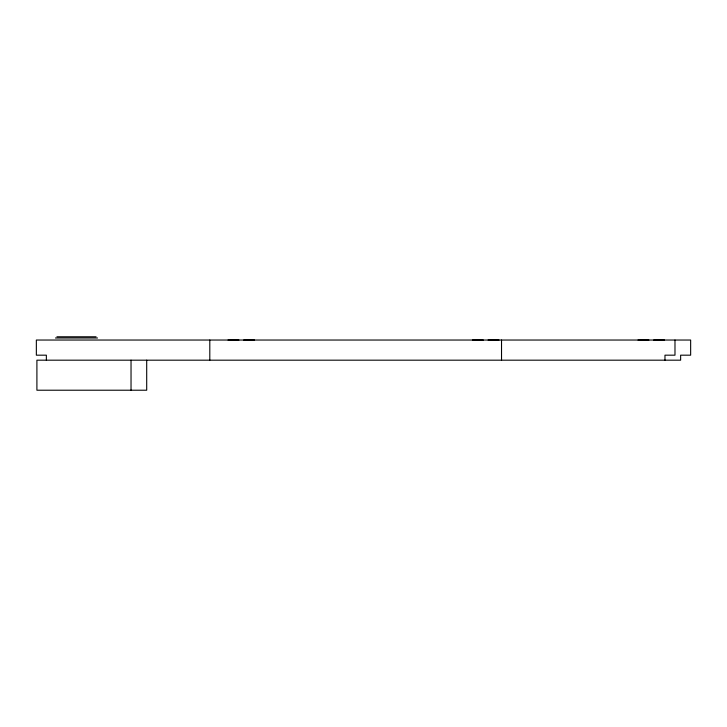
<?xml version="1.0" encoding="UTF-8"?>
<svg xmlns="http://www.w3.org/2000/svg" width="727" height="727" viewBox="0 0 727 727"><rect width="100%" height="100%" fill="white"/><g stroke="black" fill="none" stroke-linecap="round" stroke-linejoin="round"><path stroke-width="1.09" d="M46.364 360.183L46.364 355.176L36.35 355.176L36.35 340.036L690.65 340.036L690.65 355.176L680.636 355.176L680.636 360.183L36.904 360.183L36.904 390.217L146.7 390.217L146.7 360.183M209.803 360.183L209.803 340.036M501.53 360.183L501.53 340.036M664.969 360.183L664.969 355.176L674.983 355.176L674.983 340.036M56.915 336.783L96.064 336.783M55.461 337.982L97.518 337.982M664.56 340.036L653.664 340.036M648.893 340.036L637.997 340.036M498.986 340.036L488.09 340.036M483.319 340.036L472.432 340.036M254.568 340.036L243.681 340.036M238.91 340.036L228.014 340.036M131.033 360.183L131.033 390.217"/></g></svg>
